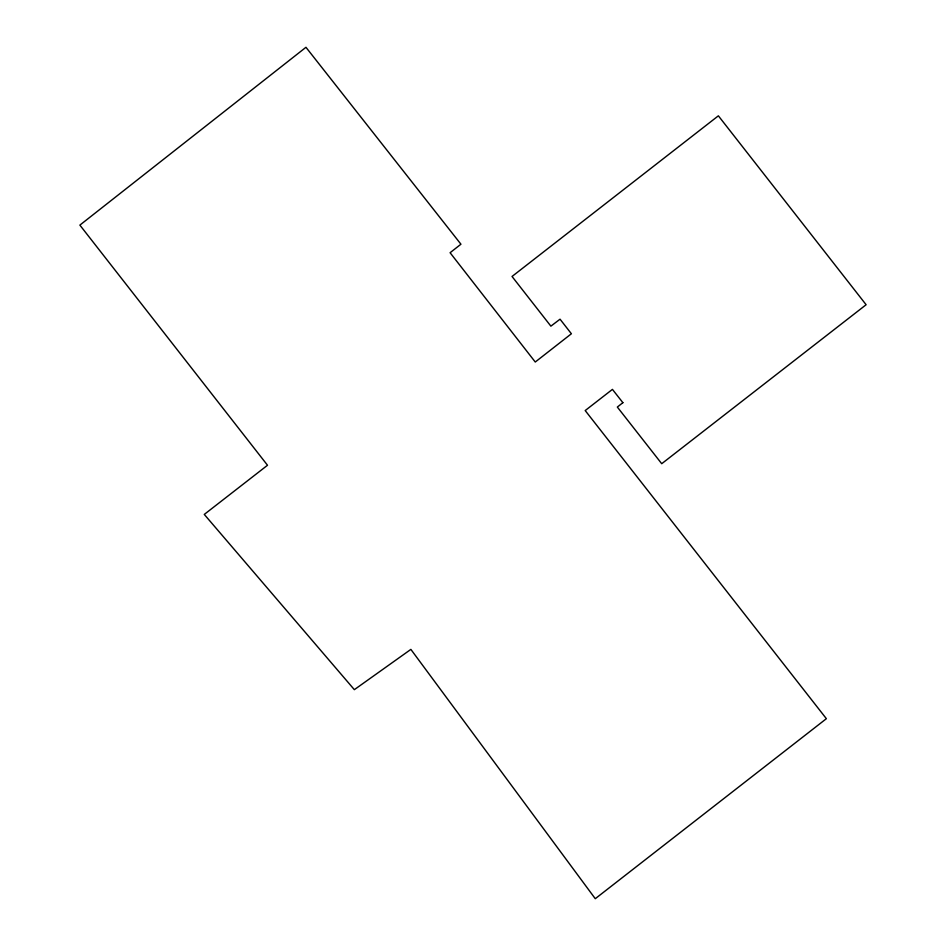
<?xml version="1.0" encoding="UTF-8"?>
<svg xmlns="http://www.w3.org/2000/svg" width="946" height="946" viewBox="0 0 946 946"><rect width="100%" height="100%" fill="white"/><g stroke="black" fill="none" stroke-linecap="round" stroke-linejoin="round"><path stroke-width="1.42" d="M622.882 402.677L617.336 407.064L661.715 463.706L866.122 304.73L718.369 115.826L512.034 276.469L550.879 326.157L560.044 319.192L571.396 333.761L535.259 362.022L450.095 252.724L460.939 244.21L305.96 47.3L79.878 225.113L267.505 465.255L204.277 514.423L354.348 689.658L410.871 649.394L595.27 898.7L826.378 718.688L585.196 410.552L612.429 389.385L622.882 402.677"/></g></svg>
